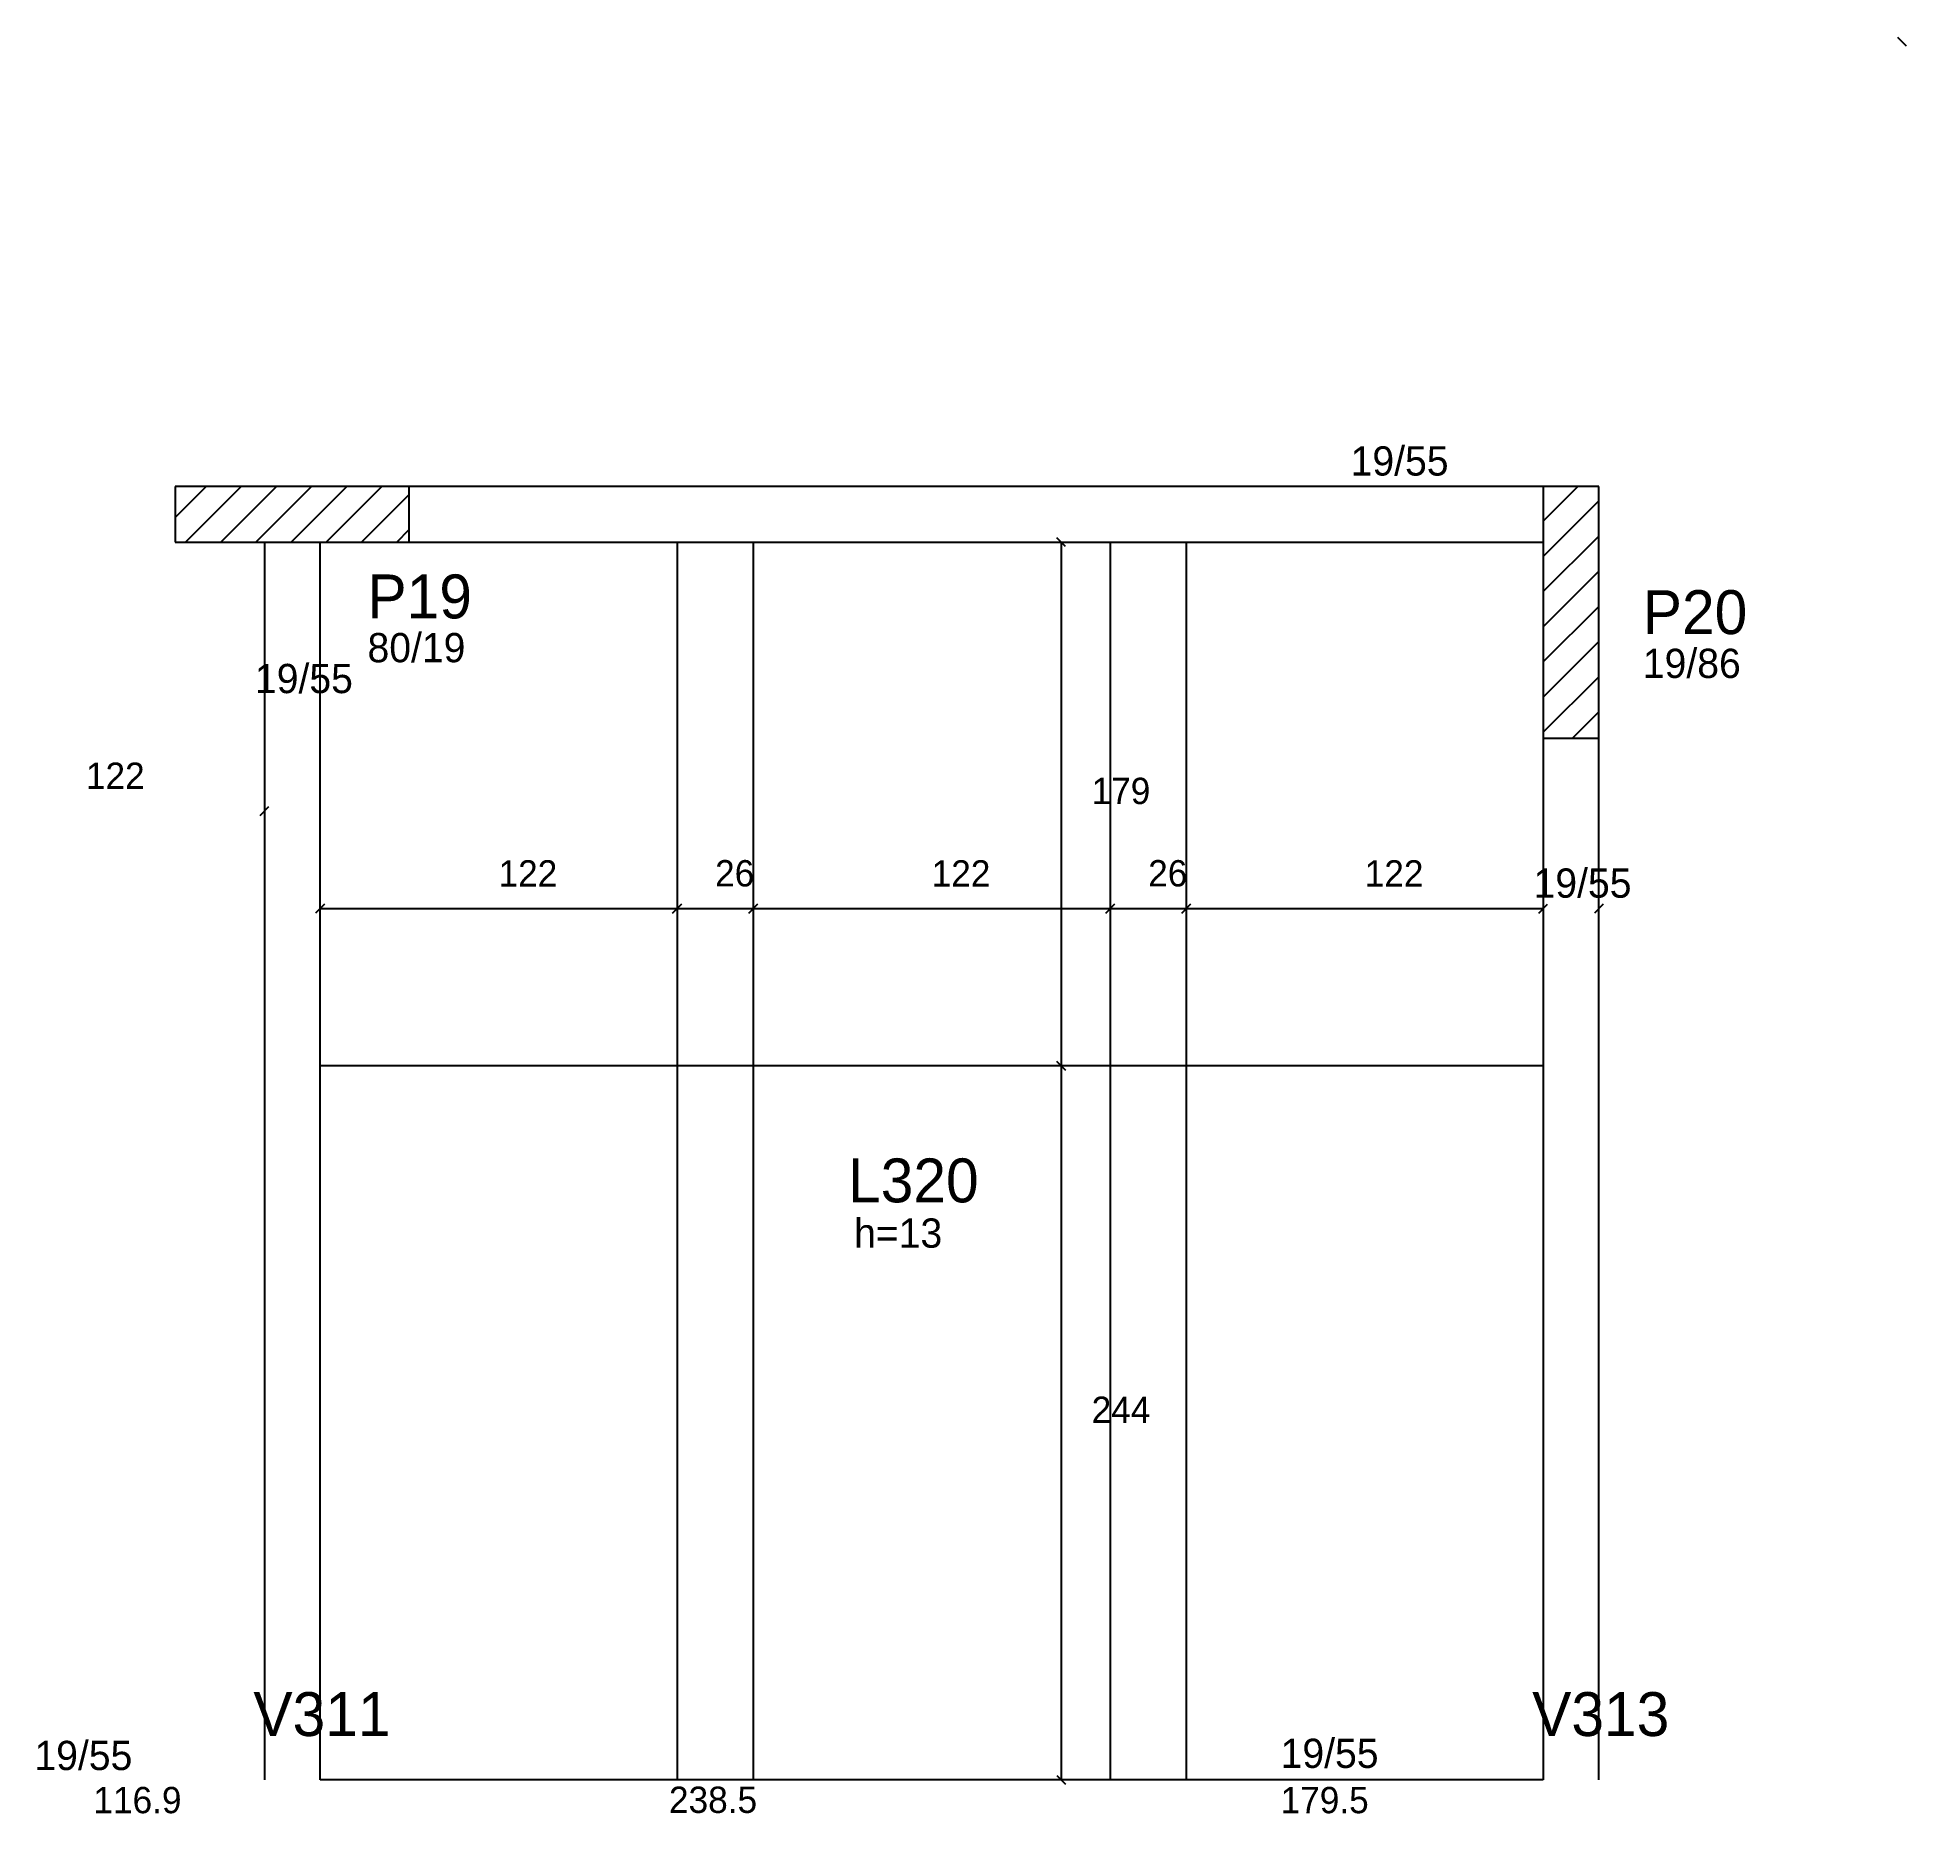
# Model space of a CAD drawing. Header units: metres. Extents: x 3070 to 3709, y 1656 to 2263.
import ezdxf

# ---------------------------------------------------------------- set-up
doc = ezdxf.new("R2010")
doc.units = ezdxf.units.M

msp = doc.modelspace()

# ---------------------------------------------------------------- linework, layer by layer
at = {"layer": '3', "color": 3}
for p, q in [((3117.57, 2099.39), (3128.12, 2109.94)), ((3121.14, 2090.94), (3140.14, 2109.94)), ((3133.16, 2090.94), (3152.16, 2109.94)), ((3145.18, 2090.94), (3164.18, 2109.94)), ((3157.2, 2090.94), (3176.2, 2109.94)), ((3169.22, 2090.94), (3188.22, 2109.94)), ((3585.07, 2098.07), (3596.93, 2109.94)), ((3181.24, 2090.94), (3197.57, 2107.26)), ((3585.07, 2086.05), (3604.07, 2105.05)), ((3193.27, 2090.94), (3197.57, 2095.24)), ((3585.07, 2074.03), (3604.07, 2093.03)), ((3585.07, 2062.01), (3604.07, 2081.01)), ((3585.07, 2049.99), (3604.07, 2068.99)), ((3585.07, 2037.97), (3604.07, 2056.97)), ((3585.07, 2025.95), (3604.07, 2044.95)), ((3595.08, 2023.94), (3604.07, 2032.93))]:
    msp.add_line(p, q, dxfattribs=at)
for points in [[(3585.07, 2109.94), (3197.57, 2109.94)], [(3148.07, 2090.94), (3148.07, 1667.94)], [(3167.07, 1667.94), (3167.07, 2090.94)], [(3197.57, 2090.94), (3585.07, 2090.94)], [(3585.07, 2023.94), (3585.07, 1667.94)], [(3604.07, 1667.94), (3604.07, 2023.94)], [(3585.07, 1667.94), (3167.07, 1667.94)]]:
    msp.add_lwpolyline(points, dxfattribs=at)
at = {"layer": '7', "color": 7}
for points in [[(3117.57, 2109.94), (3117.57, 2090.94)], [(3197.57, 2109.94), (3117.57, 2109.94)], [(3197.57, 2090.94), (3197.57, 2109.94)], [(3585.07, 2109.94), (3585.07, 2023.94)], [(3604.07, 2109.94), (3585.07, 2109.94)], [(3604.07, 2023.94), (3604.07, 2109.94)], [(3117.57, 2090.94), (3197.57, 2090.94)], [(3585.07, 2023.94), (3604.07, 2023.94)]]:
    msp.add_lwpolyline(points, dxfattribs=at)
at = {"layer": 'Painéis'}
for p, q in [((3709.26, 2260.44), (3706.26, 2263.44)), ((3421.83, 2089.44), (3418.83, 2092.44)), ((3146.57, 1997.56), (3149.57, 2000.56)), ((3168.57, 1967.19), (3165.57, 1964.19)), ((3290.58, 1967.19), (3287.58, 1964.19)), ((3287.58, 1964.19), (3290.58, 1967.19)), ((3316.58, 1967.19), (3313.58, 1964.19)), ((3313.58, 1964.19), (3316.58, 1967.19)), ((3438.58, 1967.19), (3435.58, 1964.19)), ((3435.58, 1964.19), (3438.58, 1967.19)), ((3464.58, 1967.19), (3461.58, 1964.19)), ((3461.58, 1964.19), (3464.58, 1967.19)), ((3583.57, 1964.19), (3586.57, 1967.19)), ((3605.57, 1967.19), (3602.57, 1964.19)), ((3421.83, 1910.44), (3418.83, 1913.44)), ((3418.83, 1913.44), (3421.83, 1910.44)), ((3418.83, 1669.44), (3421.83, 1666.44))]:
    msp.add_line(p, q, dxfattribs=at)
at = {"layer": 'Painéis', "color": 200}
for p, q in [((3289.08, 2090.94), (3289.08, 1667.94)), ((3315.08, 2090.94), (3315.08, 1667.94)), ((3437.08, 2090.94), (3437.08, 1667.94)), ((3463.08, 2090.94), (3463.08, 1667.94)), ((3584.98, 1911.94), (3166.98, 1911.94))]:
    msp.add_line(p, q, dxfattribs=at)
at = {"layer": 'Painéis', "color": 4}
for p, q in [((3420.33, 2090.94), (3420.33, 1911.94)), ((3167.07, 1965.69), (3289.08, 1965.69)), ((3289.08, 1965.69), (3315.08, 1965.69)), ((3315.08, 1965.69), (3437.08, 1965.69)), ((3437.08, 1965.69), (3463.08, 1965.69)), ((3463.08, 1965.69), (3585.07, 1965.69)), ((3420.33, 1911.94), (3420.33, 1667.94))]:
    msp.add_line(p, q, dxfattribs=at)

# ---------------------------------------------------------------- texts
at = {"layer": '3', "color": 3}
for s, p in [('19/55', (3519.26, 2113.69)), ('80/19', (3183.3, 2049.89)), ('19/86', (3619.12, 2044.52)), ('19/55', (3144.84, 2039.34)), ('19/55', (3581.78, 1969.43)), ('h=13', (3349.58, 1849.82)), ('19/55', (3069.47, 1671.31)), ('19/55', (3495.34, 1672.04))]:
    msp.add_text(s, height=10, dxfattribs=at).set_placement(p)
at = {"layer": '4', "color": 4}
for s, p in [('P19', (3183.3, 2064.89)), ('P20', (3619.12, 2059.52)), ('L320', (3347.53, 1865.32)), ('V311', (3144.32, 1682.94)), ('V313', (3581.32, 1682.94))]:
    msp.add_text(s, height=15, dxfattribs=at).set_placement(p)
at = {"layer": 'Painéis', "color": 240}
for s, p in [('122', (3087.07, 2006.61)), ('179', (3430.73, 2001.44)), ('122', (3228.07, 1973.24)), ('26', (3302.08, 1973.28)), ('122', (3376.08, 1973.24)), ('26', (3450.08, 1973.28)), ('122', (3524.07, 1973.24)), ('244', (3430.76, 1789.94)), ('116.9', (3089.63, 1656.56)), ('238.5', (3286.32, 1656.66)), ('179.5', (3495.32, 1656.56))]:
    msp.add_text(s, height=9, dxfattribs=at).set_placement(p)

doc.saveas('drawing.dxf')
